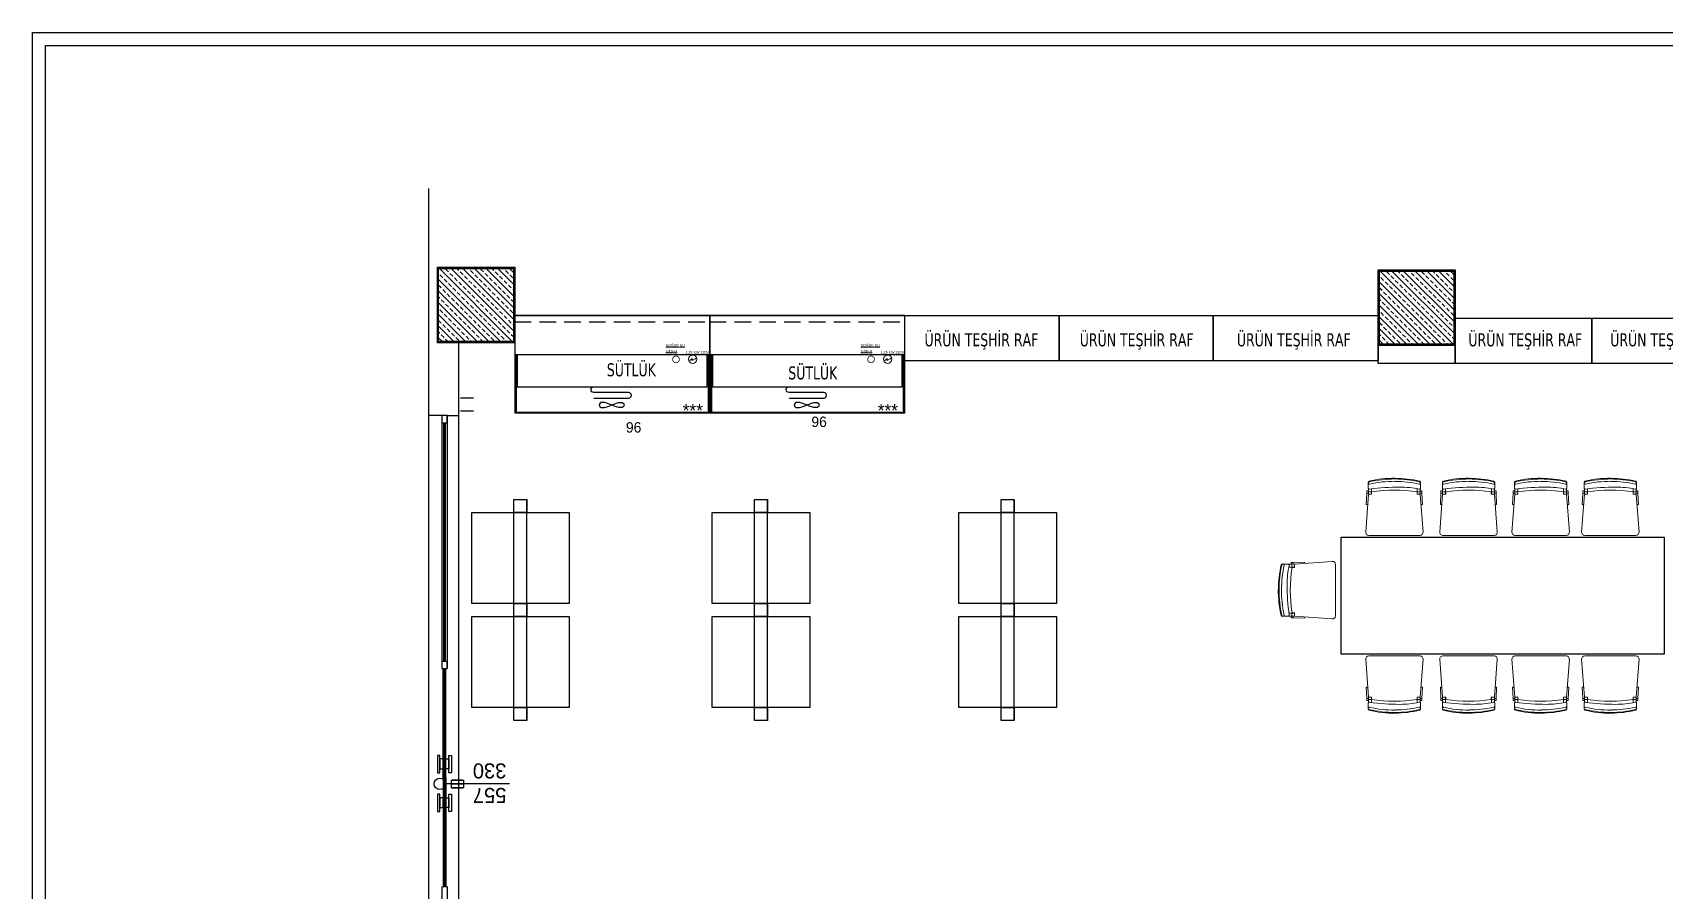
# Model space of a CAD drawing. Header units: millimetres. Extents: x 6517 to 10548, y -1828 to 1073.
# Drawn here: x 6517 to 7772, y 413 to 1073 of the extents above; entities that cross this region are included whole.
import ezdxf

# ---------------------------------------------------------------- set-up
doc = ezdxf.new("R2010")
doc.units = ezdxf.units.MM
doc.linetypes.add('DASHED', pattern=[19.05, 12.7, -6.35])
for name, color, linetype in [('Ar-MECH-SHAFT', 4, 'Continuous'), ('Cember', 7, 'Continuous'), ('Cizgi', 7, 'Continuous'), ('Giydirme_Cephe', 7, 'Continuous'), ('Kıtc-002 Çizgi', 7, 'Continuous'), ('Kıtc-008 Rakam', 1, 'Continuous'), ('Kıtc-011 Elk Tes Yazı 001', 1, 'Continuous'), ('Kıtc-014 Elk Tes İşaretler', 1, 'Continuous'), ('Kıtc-016 Su Tes Yazı 001', 5, 'Continuous'), ('Kıtc-019 Su Tes İşaretler', 5, 'Continuous'), ('Kıtc-025 Antet', 7, 'Continuous'), ('Ozti Cam', 4, 'Continuous'), ('YAZI', 7, 'Continuous')]:
    doc.layers.add(name, color=color, linetype=linetype)
doc.layers.add('TEFRIS', color=9, linetype='Continuous', lineweight=0)
doc.layers.add('TES_SU', color=150, linetype='Continuous', lineweight=25)
doc.styles.add('01_1', font='HELVL.shx', dxfattribs={"width": 0.7, "height": 1.8})
doc.styles.get("Standard").update_dxf_attribs({"font": 'stylu.ttf', "height": 10})

# ---------------------------------------------------------------- blocks, each defined once
blk = doc.blocks.new('FDHJ')
at = {"layer": 'TEFRIS', "color": 22, "linetype": 'Continuous'}
for p, q in [((3089.1, 2399.9), (3091.3, 2370.8)), ((3091.5, 2402.4), (3130.9, 2402.4)), ((3133.3, 2399.9), (3131.1, 2370.8)), ((3090, 2369.8), (3089.6, 2378.5)), ((3089.6, 2378.5), (3090.7, 2378.5)), ((3132.8, 2378.5), (3131.7, 2378.5)), ((3132.4, 2369.8), (3132.8, 2378.5)), ((3090, 2368.2), (3090, 2369.8)), ((3090, 2369.8), (3091.3, 2369.8)), ((3090, 2368.2), (3091.3, 2368.2)), ((3091.1, 2362.2), (3091.1, 2366)), ((3091.1, 2362.2), (3091.1, 2366)), ((3091.1, 2362.2), (3091.1, 2361.4)), ((3091.3, 2370.8), (3091.3, 2366.6)), ((3091.3, 2370.8), (3093.7, 2370.8)), ((3091.3, 2368.8), (3093.6, 2368.8)), ((3093.6, 2366.5), (3093.6, 2370.8)), ((3093.7, 2369), (3093.7, 2370.8)), ((3128.7, 2369), (3128.7, 2370.8)), ((3128.7, 2370.8), (3131.1, 2370.8)), ((3128.8, 2366.5), (3128.8, 2370.8)), ((3128.8, 2368.8), (3131.1, 2368.8)), ((3131.1, 2370.8), (3131.1, 2366.6)), ((3132.4, 2369.8), (3131.1, 2369.8)), ((3132.4, 2368.2), (3131.1, 2368.2)), ((3131.3, 2362.2), (3131.3, 2366)), ((3131.3, 2362.2), (3131.3, 2366)), ((3131.3, 2362.2), (3131.3, 2361.4)), ((3132.4, 2368.2), (3132.4, 2369.8))]:
    blk.add_line(p, q, dxfattribs=at)
for centre, radius, start, end in [((3091.5, 2400), 2.4, 90, 184.3987), ((3130.9, 2400), 2.4, 355.6013, 90), ((3091.9, 2366), 0.8, 77.4176, 180), ((3091.9, 2362.2), 0.8, 73.69, 180), ((3091.6, 2361.9), 0.532, 185.0329, 231.405), ((3091.9, 2361.4), 0.8, 180, 253.1643), ((3092, 2362.4), 1.17, 232.2719, 260.8673), ((3110.6, 2440.5), 82, 256.6264, 270.1171), ((3110.6, 2440.5), 81.5, 256.655, 270.117), ((3106.8, 2433.4), 68.2, 257.5192, 270.1008), ((3110.6, 2444), 83.1, 257.1293, 270.1154), ((3111.2, 2480.8), 113.2, 261.1082, 278.8918), ((3107.1, 2533.5), 168.3, 269.9289, 277.9379), ((3111, 2451.5), 90.7, 269.8879, 282.3212), ((3111, 2447.8), 88.8, 269.8862, 282.7841), ((3111, 2447.7), 89.3, 269.886, 282.8161), ((3130.5, 2362.2), 0.8, 0, 106.31), ((3130.5, 2366), 0.8, 0, 102.5824), ((3130.4, 2362.4), 1.17, 279.1327, 307.7281), ((3130.5, 2361.4), 0.8, 286.8357, 0), ((3130.8, 2361.9), 0.532, 308.595, 354.9671)]:
    blk.add_arc(centre, radius, start, end, dxfattribs=at)
blk = doc.blocks.new('A$C29431E44')
at = {"layer": 'Kıtc-014 Elk Tes İşaretler', "linetype": 'Continuous', "lineweight": 0}
for p, q in [((2.9, 3.7), (1, 2.3)), ((1, 2.2), (2.8, 3.5)), ((1, 2.3), (1, 2.2)), ((2.8, 3.5), (2.9, 2.3)), ((3, 2.5), (2.9, 3.7)), ((2.9, 2.3), (5.2, 3.5)), ((5.2, 3.6), (3, 2.5)), ((5.7, 3.8), (5.1, 3.8)), ((5.1, 3.8), (5.2, 3.6)), ((5.2, 3.6), (5.3, 3.4)), ((5.2, 3.5), (5.2, 3.6)), ((5.3, 3.4), (5.7, 3.8))]:
    blk.add_line(p, q, dxfattribs=at)
blk.add_circle((3.2, 3.2), 3.16, dxfattribs=at)
blk = doc.blocks.new('v-sg')
at = {"layer": 'TES_SU', "linetype": 'Continuous', "const_width": 1.2}
blk.add_lwpolyline([(-5, 0, 1), (5, 0, 1)], format="xyb", close=True, dxfattribs=at)
blk = doc.blocks.new('A$C5BAA77E4')
for p, q in [((65.1, 14.2), (64.9, 13.5)), ((64.9, 13.5), (65.1, 12.7)), ((65.6, 14.9), (65.1, 14.2)), ((65.1, 12.7), (65.6, 12.1)), ((66.4, 15.3), (65.6, 14.9)), ((67.5, 15.5), (66.4, 15.3)), ((69, 15.3), (67.5, 15.5)), ((70.7, 14.9), (69, 15.3)), ((72.6, 14.2), (70.7, 14.9)), ((70.7, 12.1), (72.6, 12.7)), ((74.5, 13.5), (72.6, 14.2)), ((72.6, 12.7), (74.5, 13.5)), ((74.5, 13.5), (76.5, 14.2)), ((76.5, 12.7), (74.5, 13.5)), ((76.5, 14.2), (78.3, 14.9)), ((78.3, 12.1), (76.5, 12.7)), ((78.3, 14.9), (80, 15.3)), ((80, 15.3), (81.5, 15.5)), ((81.5, 15.5), (82.6, 15.3)), ((82.6, 15.3), (83.4, 14.9)), ((83.4, 14.9), (83.9, 14.2)), ((83.9, 12.7), (83.4, 12.1)), ((83.9, 14.2), (84.1, 13.5)), ((84.1, 13.5), (83.9, 12.7)), ((65.6, 12.1), (66.4, 11.7)), ((66.4, 11.7), (67.5, 11.5)), ((67.5, 11.5), (69, 11.7)), ((69, 11.7), (70.7, 12.1)), ((80, 11.7), (78.3, 12.1)), ((81.5, 11.5), (80, 11.7)), ((82.6, 11.7), (81.5, 11.5)), ((83.4, 12.1), (82.6, 11.7))]:
    blk.add_line(p, q)
blk.add_lwpolyline([(0, 7.4), (150, 7.4), (150, 82.4), (0, 82.4)], close=True)
at = {"linetype": 'DASHED'}
blk.add_lwpolyline([(0, 77.4), (150, 77.4)], dxfattribs=at)
for points in [[(0, 52.4), (150, 52.4)], [(2, 52.4), (2, 27.4), (148, 27.4), (148, 52.4)]]:
    blk.add_lwpolyline(points)
for points in [[(87.6, 23.1), (60.9, 23.1, -1), (60.9, 27.5)], [(60.9, 18.8), (87.6, 18.8, 1), (87.6, 23.1)]]:
    blk.add_lwpolyline(points, format="xyb")
at = {"layer": 'Ozti Cam'}
for points in [[(0.7, 52.4), (1.2, 52.4), (1.2, 7.4), (0.7, 7.4)], [(149.2, 52.4), (148.7, 52.4), (148.7, 7.4), (149.2, 7.4)], [(2.2, 7.9), (147.7, 7.9), (147.7, 7.4), (2.2, 7.4)]]:
    blk.add_lwpolyline(points, close=True, dxfattribs=at)
at = {"layer": 'Kıtc-014 Elk Tes İşaretler'}
blk.add_blockref('A$C29431E44', (133.6, 45.5), dxfattribs=at)
at = {"layer": 'Kıtc-019 Su Tes İşaretler', "linetype": 'Continuous', "xscale": 0.5098698804018752, "yscale": 0.5098698804018752, "zscale": 0.5098698804018752}
blk.add_blockref('v-sg', (124, 48.6), dxfattribs=at)
at = {"layer": 'Kıtc-002 Çizgi'}
blk.add_text('***', height=10, dxfattribs=at).set_placement((129.1, 4.3))
at = {"layer": 'Kıtc-011 Elk Tes Yazı 001', "lineweight": 15, "insert": (131.3, 55), "char_height": 2, "attachment_point": 1}
blk.add_mtext_dynamic_manual_height_columns('{\\f@Arial Unicode MS|b0|i0|c162|p34;1,25 KW 220V }', width=40.718, gutter_width=50, heights=[0], dxfattribs=at)
at = {"layer": 'Kıtc-016 Su Tes Yazı 001', "lineweight": 5, "char_height": 2, "attachment_point": 1}
for s, insert in [('{\\L\\C5;SOĞUK SU}', (116.1, 60.3)), ('{\\L\\C5;GİDER}', (116.1, 55.9))]:
    blk.add_mtext_dynamic_manual_height_columns(s, width=14.942, gutter_width=50, heights=[0], dxfattribs=dict(at, insert=insert))

msp = doc.modelspace()

# ---------------------------------------------------------------- hatches: boundary and pattern name
h = msp.add_hatch()
h.set_pattern_fill('ANSI33', color=256, angle=90)
h.set_pattern_definition([(135, (13392.283, 9756.73), (-4.490128, -4.490128), []), (135, (13392.283, 9761.22), (-4.490128, -4.490128), [3.175, -1.5875])])
h.paths.add_polyline_path([(6829.1, 835.3), (6886.6, 835.3), (6886.6, 891.3), (6829.1, 891.3)])
h = msp.add_hatch()
h.set_pattern_fill('ANSI33', color=256, angle=90)
h.set_pattern_definition([(135, (14115.786, 9754.73), (-4.490128, -4.490128), []), (135, (14115.786, 9759.22), (-4.490128, -4.490128), [3.175, -1.5875])])
h.paths.add_polyline_path([(7552.6, 833.3), (7609.6, 833.3), (7609.6, 889.3), (7552.6, 889.3)])

# ---------------------------------------------------------------- linework, layer by layer
at = {"color": 0}
for p, q in [((6821.6, 778.3), (6821.6, 952.8)), ((6887.6, 855.3), (7551.6, 855.3)), ((6844.6, 778.3), (6844.6, 834.3)), ((6831.6, 778.3), (6821.6, 778.3)), ((6821.6, 221.1), (6821.6, 778.3)), ((6835.6, 778.3), (6844.6, 778.3)), ((6844.6, 221.1), (6844.6, 778.3))]:
    msp.add_line(p, q, dxfattribs=at)
at = {"color": 22, "linetype": 'ByBlock'}
for p, q in [((6845.9, 791.8), (6855.9, 791.8)), ((6845.9, 781.8), (6855.9, 781.8)), ((6887, 543.7), (6887, 713.7)), ((6897, 543.7), (6897, 713.7)), ((7072, 543.7), (7072, 713.7)), ((7082, 543.7), (7082, 713.7)), ((7261.6, 543.7), (7261.6, 713.7)), ((7271.6, 543.7), (7271.6, 713.7)), ((6887, 553.7), (6897, 553.7)), ((7072, 553.7), (7082, 553.7)), ((7261.6, 553.7), (7271.6, 553.7))]:
    msp.add_line(p, q, dxfattribs=at)
for p, q in [((6831.6, 778.3), (6831.6, 583.7)), ((6835.6, 778.3), (6835.6, 583.7)), ((6831.6, 416), (6831.6, 221.1)), ((6835.6, 416), (6835.6, 221.1))]:
    msp.add_line(p, q)
at = {"color": 4}
for p, q in [((6832.9, 772.8), (6832.9, 589.2)), ((6833.6, 772.8), (6833.6, 589.2)), ((6834.1, 772.8), (6834.1, 589.2)), ((6832.6, 499.7), (6832.6, 583.7)), ((6833.6, 499.7), (6833.6, 583.7)), ((6834.6, 499.7), (6834.6, 583.7)), ((6832.6, 499.7), (6832.6, 415.7)), ((6833.6, 499.7), (6833.6, 415.7)), ((6834.6, 499.7), (6834.6, 415.7))]:
    msp.add_line(p, q, dxfattribs=at)
for points in [[(6828.1, 834.3), (6828.1, 892.3), (6887.6, 892.3), (6887.6, 834.3)], [(6829.1, 835.3), (6829.1, 891.3), (6886.6, 891.3), (6886.6, 835.3)], [(6829.1, 835.3), (6829.1, 891.3), (6886.6, 891.3), (6886.6, 835.3)], [(7551.6, 832.3), (7551.6, 890.3), (7610.6, 890.3), (7610.6, 832.3)], [(7552.6, 833.3), (7552.6, 889.3), (7609.6, 889.3), (7609.6, 833.3)], [(7552.6, 833.3), (7552.6, 889.3), (7609.6, 889.3), (7609.6, 833.3)], [(6831.6, 778.3), (6831.6, 772.8), (6835.6, 772.8), (6835.6, 778.3)], [(6831.6, 778.3), (6831.6, 772.8), (6835.6, 772.8), (6835.6, 778.3)], [(6831.6, 589.2), (6831.6, 583.7), (6835.6, 583.7), (6835.6, 589.2)]]:
    msp.add_lwpolyline(points, close=True)
at = {"color": 251, "linetype": 'ByBlock'}
for points in [[(7306.1, 855.3), (7306.1, 820.3), (7187.6, 820.3), (7187.6, 855.3)], [(7424.7, 855.3), (7424.7, 820.3), (7306.1, 820.3), (7306.1, 855.3)], [(7551.6, 855.3), (7551.6, 820.3), (7424.7, 820.3), (7424.7, 855.3)], [(7715.9, 853.3), (7715.9, 818.3), (7610.6, 818.3), (7610.6, 853.3)], [(7827.6, 853.3), (7827.6, 818.3), (7715.9, 818.3), (7715.9, 853.3)], [(7523, 684.7), (7771.4, 684.7), (7771.4, 594.7), (7523, 594.7)]]:
    msp.add_lwpolyline(points, close=True, dxfattribs=at)
at = {"color": 1, "linetype": 'ByBlock'}
msp.add_lwpolyline([(7610.6, 818.3), (7551.6, 818.3), (7551.6, 832.3), (7610.6, 832.3)], close=True, dxfattribs=at)
at = {"color": 22, "linetype": 'ByBlock'}
for points in [[(6854.5, 703.7), (6929.5, 703.7), (6929.5, 633.7), (6854.5, 633.7)], [(6887, 703.7), (6887, 713.7), (6897, 713.7), (6897, 703.7)], [(7039.5, 703.7), (7114.5, 703.7), (7114.5, 633.7), (7039.5, 633.7)], [(7072, 703.7), (7072, 713.7), (7082, 713.7), (7082, 703.7)], [(7229.1, 703.7), (7304.1, 703.7), (7304.1, 633.7), (7229.1, 633.7)], [(7261.6, 703.7), (7261.6, 713.7), (7271.6, 713.7), (7271.6, 703.7)], [(6887, 623.7), (6887, 633.7), (6897, 633.7), (6897, 623.7)], [(7072, 623.7), (7072, 633.7), (7082, 633.7), (7082, 623.7)], [(7261.6, 623.7), (7261.6, 633.7), (7271.6, 633.7), (7271.6, 623.7)], [(6854.5, 623.7), (6929.5, 623.7), (6929.5, 553.7), (6854.5, 553.7)], [(7039.5, 623.7), (7114.5, 623.7), (7114.5, 553.7), (7039.5, 553.7)], [(7229.1, 623.7), (7304.1, 623.7), (7304.1, 553.7), (7229.1, 553.7)]]:
    msp.add_lwpolyline(points, close=True, dxfattribs=at)
for points in [[(6897, 553.7), (6897, 543.7), (6887, 543.7), (6887, 553.7)], [(7082, 553.7), (7082, 543.7), (7072, 543.7), (7072, 553.7)], [(7271.6, 553.7), (7271.6, 543.7), (7261.6, 543.7), (7261.6, 553.7)]]:
    msp.add_lwpolyline(points, dxfattribs=at)
at = {"color": 0}
for points in [[(6830.1, 503.6), (6830.1, 516.8), (6828.3, 516.8), (6828.3, 503.6)], [(6837, 503.6), (6837, 516.8), (6838.9, 516.8), (6838.9, 503.6)], [(6832.6, 506.6), (6832.6, 514.2), (6830.1, 514.2), (6830.1, 506.6)], [(6834.6, 506.6), (6834.6, 514.2), (6837, 514.2), (6837, 506.6)], [(6830.1, 473.8), (6830.1, 487), (6828.3, 487), (6828.3, 473.8)], [(6832.6, 476.8), (6832.6, 484.3), (6830.1, 484.3), (6830.1, 476.8)], [(6834.6, 476.8), (6834.6, 484.3), (6837, 484.3), (6837, 476.8)], [(6837, 473.8), (6837, 487), (6838.9, 487), (6838.9, 473.8)]]:
    msp.add_lwpolyline(points, close=True, dxfattribs=at)
at = {"layer": 'Cember', "linetype": 'Continuous', "lineweight": -3}
msp.add_circle((6830.1, 495.1), 4.43, dxfattribs=at)
at = {"layer": 'Cizgi', "linetype": 'Continuous', "lineweight": -3}
msp.add_lwpolyline([(6883.7, 495.1), (6834.5, 495.1)], dxfattribs=at)
at = {"layer": 'Giydirme_Cephe', "linetype": 'Continuous', "lineweight": -3}
for points in [[(6840.1, 495.1), (6836.2, 495.1)], [(6840.1, 495.1), (6836.2, 495.1)], [(6840.1, 495.1), (6836.2, 495.1)], [(6840.1, 495.1), (6836.2, 495.1)], [(6840.1, 495.1), (6836.2, 495.1)], [(6840.1, 495.1), (6836.2, 495.1)], [(6840.1, 495.1), (6836.2, 495.1)], [(6840.1, 495.1), (6836.2, 495.1)], [(6840.1, 495.1), (6836.2, 495.1)], [(6840.1, 495.1), (6836.2, 495.1)], [(6840.1, 495.1), (6836.2, 495.1)], [(6840.1, 495.1), (6836.2, 495.1)], [(6839.1, 492.1), (6839.1, 498)], [(6839.1, 498), (6848.1, 498)], [(6839.1, 492.1), (6839.1, 498)], [(6839.1, 498), (6848.1, 498)], [(6847.1, 498), (6839.1, 498)], [(6839.1, 498), (6847.1, 498)], [(6839.1, 492.1), (6839.1, 498)], [(6839.1, 498), (6848.1, 498)], [(6839.1, 492.1), (6839.1, 498)], [(6839.1, 498), (6848.1, 498)], [(6847.1, 498), (6839.1, 498)], [(6839.1, 498), (6847.1, 498)], [(6839.1, 492.1), (6839.1, 498)], [(6839.1, 498), (6848.1, 498)], [(6839.1, 492.1), (6839.1, 498)], [(6839.1, 498), (6848.1, 498)], [(6848.1, 495.1), (6839.1, 495.1)], [(6839.1, 495.1), (6848.1, 495.1)], [(6848.1, 495.1), (6839.1, 495.1)], [(6839.1, 495.1), (6848.1, 495.1)], [(6848.1, 495.1), (6839.1, 495.1)], [(6839.1, 495.1), (6848.1, 495.1)], [(6848.1, 495.1), (6839.1, 495.1)], [(6839.1, 495.1), (6848.1, 495.1)], [(6848.1, 492.1), (6839.1, 492.1)], [(6848.1, 492.1), (6839.1, 492.1)], [(6848.1, 492.1), (6839.1, 492.1)], [(6848.1, 492.1), (6839.1, 492.1)], [(6847.1, 492.1), (6839.1, 492.1)], [(6839.1, 492.1), (6847.1, 492.1)], [(6848.1, 492.1), (6839.1, 492.1)], [(6848.1, 492.1), (6839.1, 492.1)], [(6847.1, 492.1), (6839.1, 492.1)], [(6839.1, 492.1), (6847.1, 492.1)], [(6848.1, 498), (6848.1, 492.1)], [(6848.1, 498), (6848.1, 492.1)], [(6848.1, 498), (6848.1, 492.1)], [(6848.1, 498), (6848.1, 492.1)], [(6848.1, 498), (6848.1, 492.1)], [(6848.1, 498), (6848.1, 492.1)], [(6867.9, 495.1), (6848.1, 495.1)]]:
    msp.add_lwpolyline(points, dxfattribs=at)
at = {"layer": 'Kıtc-025 Antet'}
for points in [[(10547.9, 1072.8), (10547.9, -1827.7), (6516.9, -1827.7), (6516.9, 1072.8)], [(10537.9, 1062.8), (10537.9, -1817.7), (6526.9, -1817.7), (6526.9, 1062.8)]]:
    msp.add_lwpolyline(points, close=True, dxfattribs=at)

# ---------------------------------------------------------------- block references
for p, rotation in [((10675.2, 3088.5), 180), ((10732.2, 3088.5), 180), ((10787.6, 3088.5), 180), ((10841.2, 3088.5), 180), ((5116.3, 3755.2), 270)]:
    msp.add_blockref('FDHJ', p, dxfattribs=dict(rotation=rotation))
at = {"xscale": -1}
for p in [(10675.2, -1809), (10732.2, -1809), (10787.6, -1809), (10841.2, -1809)]:
    msp.add_blockref('FDHJ', p, dxfattribs=at)
at = {"layer": 'Kıtc-002 Çizgi', "lineweight": -2}
for p in [(6887.6, 772.9), (7037.6, 772.9)]:
    msp.add_blockref('A$C5BAA77E4', p, dxfattribs=at)

# ---------------------------------------------------------------- texts
at = {"layer": 'Ar-MECH-SHAFT', "ltscale": 0.1, "char_height": 10, "width": 130.84, "attachment_point": 9, "style": '01_1'}
for s, insert in [('{\\fVerdana|b0|i0|c162|p34;\\C224;ÜRÜN TEŞHİR RAF}', (7290.2, 828.9)), ('{\\fVerdana|b0|i0|c162|p34;\\C224;ÜRÜN TEŞHİR RAF}', (7409.6, 828.9)), ('{\\fVerdana|b0|i0|c162|p34;\\C224;ÜRÜN TEŞHİR RAF}', (7530.4, 828.9)), ('{\\fVerdana|b0|i0|c162|p34;\\C224;ÜRÜN TEŞHİR RAF}', (7708.4, 828.9)), ('{\\fVerdana|b0|i0|c162|p34;\\C224;ÜRÜN TEŞHİR RAF}', (7817.5, 828.9)), ('{\\fVerdana|b0|i0|c162|p34;\\C224;SÜTLÜK}', (6996.1, 808.3)), ('{\\fVerdana|b0|i0|c162|p34;\\C224;SÜTLÜK}', (7135.6, 805.9))]:
    msp.add_mtext(s, dxfattribs=dict(at, insert=insert))
at = {"layer": 'Kıtc-008 Rakam', "color": 1}
for p in [(6973.1, 765.2), (7115.7, 769.5)]:
    msp.add_text('96', height=8, dxfattribs=at).set_placement(p)
at = {"layer": 'YAZI', "linetype": 'Continuous', "lineweight": -3}
for s, p in [('330', (6881.2, 510.8)), ('557', (6881.2, 491.9))]:
    msp.add_text(s, height=11.56, rotation=180, dxfattribs=at).set_placement(p)

doc.saveas('drawing.dxf')
